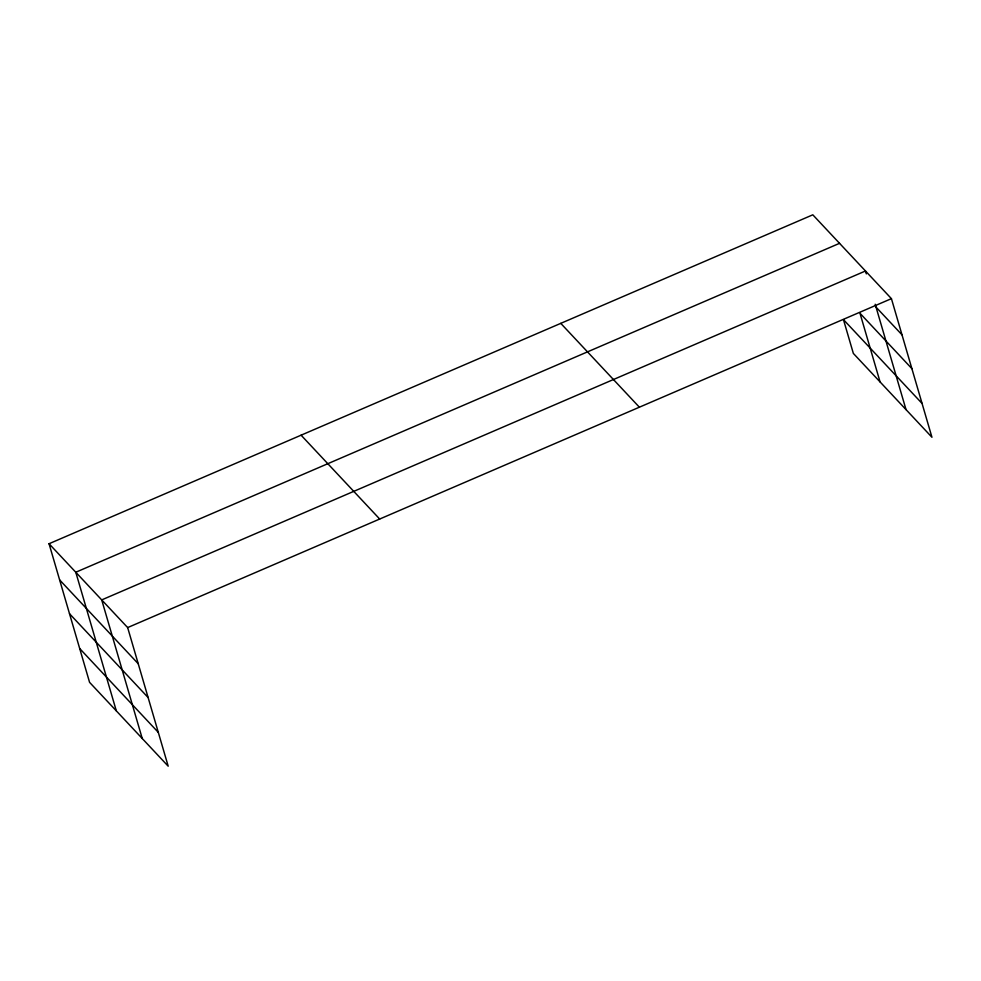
<?xml version="1.0" encoding="UTF-8"?>
<svg xmlns="http://www.w3.org/2000/svg" width="981" height="981" viewBox="0 0 981 981"><rect width="100%" height="100%" fill="white"/><g stroke="black" fill="none" stroke-linecap="round" stroke-linejoin="round"><path stroke-width="1.47" d="M49.05 543.732L127.653 627.582L168.192 766.186L89.578 682.347L49.05 543.732L812.808 214.814L891.422 298.653L931.95 437.268L853.347 353.418L843.452 319.61L922.066 403.449M839.54 243.325L75.782 572.242L116.31 710.845M127.653 627.582L891.422 298.653M876.045 307.139L901.993 334.815M911.876 368.623L859.994 313.282L880.067 381.928M560.776 323.362L639.379 407.201M301.093 435.196L379.696 519.035M59.62 579.894L138.223 663.732M69.504 613.701L148.119 697.54M79.694 648.527L158.297 732.378M866.321 273.883L865.475 270.989L101.717 599.906L142.245 738.521M875.199 304.245L906.015 409.592"/></g></svg>
